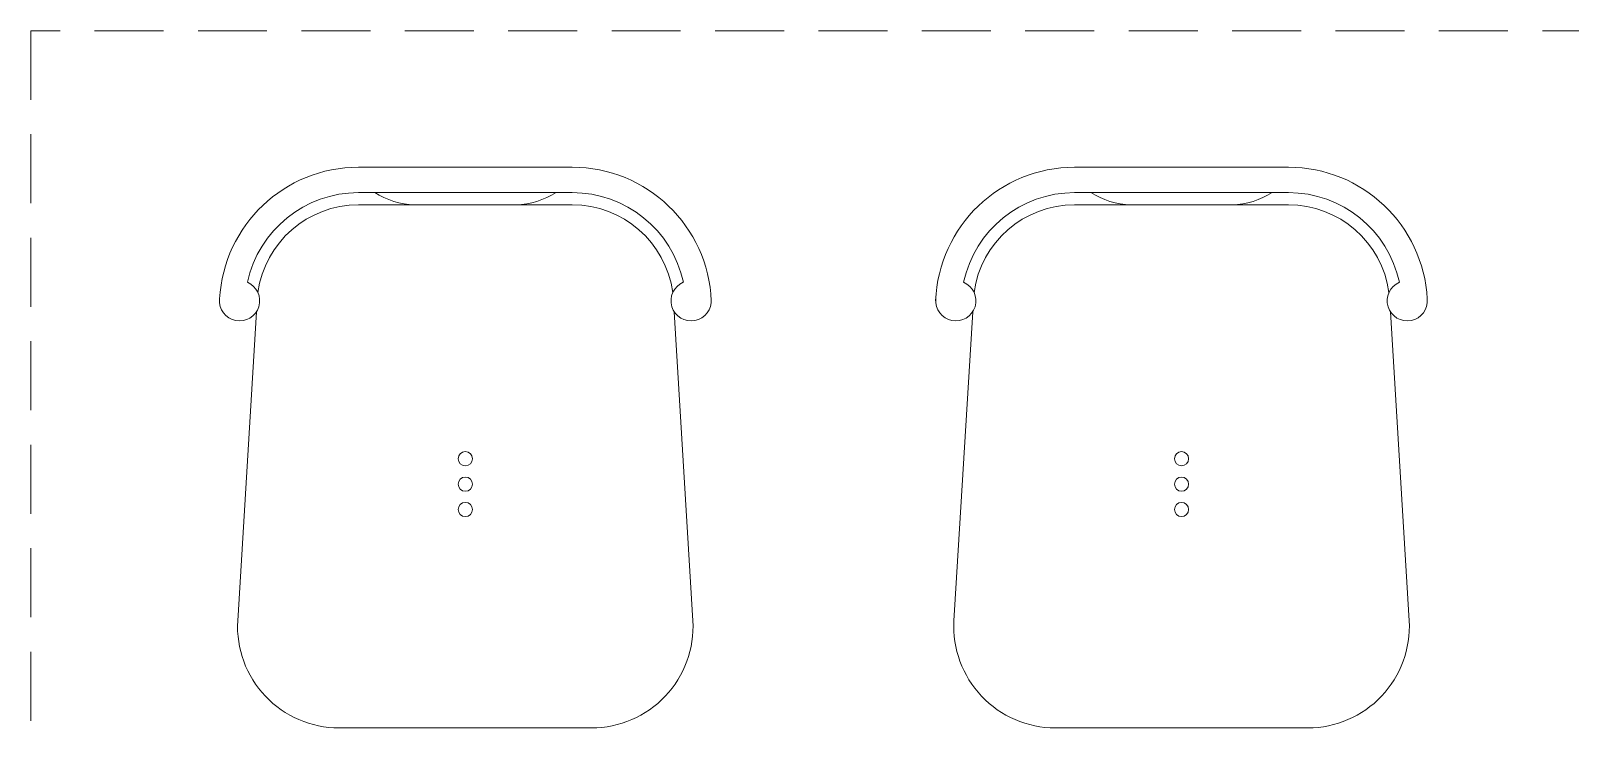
# Model space of a CAD drawing. Header units: millimetres. Extents: x 106699 to 122058, y 158555 to 162844.
# Drawn here: x 112466.4 to 112608.2, y 161851 to 161915.2 of the extents above; entities that cross this region are included whole.
import ezdxf

# ---------------------------------------------------------------- set-up
doc = ezdxf.new("R2010")
doc.units = ezdxf.units.MM
doc.linetypes.add('1+1 TİP C$0$1+1 TİP C$0$A BLOK 2+1 TİP A$0$A BLOK 2+1 TİP A$0$A Blok TİP-6 (2+1)$0$HIDDEN', pattern=[9.525, 6.35, -3.175])
doc.layers.add('no3_kutu profil gorunus', color=8, linetype='Continuous', lineweight=0)
doc.layers.add('no3_sandalye', color=240, linetype='Continuous', lineweight=18)
doc.layers.add('S2000-002 Çizgi', color=7, linetype='Continuous')

# ---------------------------------------------------------------- blocks, each defined once
blk = doc.blocks.new('gri tolix')
at = {"layer": 'no3_sandalye', "color": 35}
for p, q in [((32456.96, 11388.09), (32476.65, 11388.09)), ((32456.96, 11385.75), (32476.65, 11385.75)), ((32456.96, 11384.63), (32476.65, 11384.63)), ((32447.57, 11374.79), (32445.84, 11346.35)), ((32487.76, 11346.35), (32486.03, 11374.79)), ((32455.17, 11336.49), (32478.43, 11336.49))]:
    blk.add_line(p, q, dxfattribs=at)
for centre in [(32466.8, 11361.26), (32466.8, 11358.92), (32466.8, 11356.59)]:
    blk.add_circle(centre, 0.654, dxfattribs=at)
for centre, radius, start, end in [((32456.96, 11375.28), 12.81, 90, 176.9521), ((32476.65, 11375.28), 12.81, 2.2784, 90), ((32456.96, 11375.28), 10.47, 90, 167.7747), ((32456.96, 11375.28), 9.35, 90, 172.1616), ((32462.33, 11391.88), 7.25, 237.668, 268.4154), ((32471.28, 11391.88), 7.25, 271.5846, 302.332), ((32476.65, 11375.28), 10.47, 12.2253, 90), ((32476.65, 11375.28), 9.35, 7.8384, 90), ((32446.01, 11375.79), 1.85, 174.6737, 67.3294), ((32487.59, 11375.79), 1.85, 112.6706, 5.3263), ((32455.17, 11345.84), 9.35, 176.8779, 270), ((32478.43, 11345.84), 9.35, 270, 3.1221)]:
    blk.add_arc(centre, radius, start, end, dxfattribs=at)
blk = doc.blocks.new('A$Cda6c0cda')
at = {"layer": 'no3_kutu profil gorunus', "linetype": '1+1 TİP C$0$1+1 TİP C$0$A BLOK 2+1 TİP A$0$A BLOK 2+1 TİP A$0$A Blok TİP-6 (2+1)$0$HIDDEN'}
blk.add_lwpolyline([(558.2, 6.45), (558.2, 193.05), (60.2, 193.05), (60.2, 71.46)], dxfattribs=at)
blk.add_blockref('gri tolix', (-32366.58, -11207.6, -0.56))
at = {"xscale": -1}
blk.add_blockref('gri tolix', (32632.99, -11207.6, -0.56), dxfattribs=at)
blk = doc.blocks.new('A$Ce99efe13')
at = {"layer": 'S2000-002 Çizgi'}
blk.add_blockref('A$Cda6c0cda', (385, 226.22), dxfattribs=at)

msp = doc.modelspace()

# ---------------------------------------------------------------- block references
at = {"layer": 'S2000-002 Çizgi'}
msp.add_blockref('A$Ce99efe13', (112021.19, 161495.93), dxfattribs=at)

doc.saveas('drawing.dxf')
